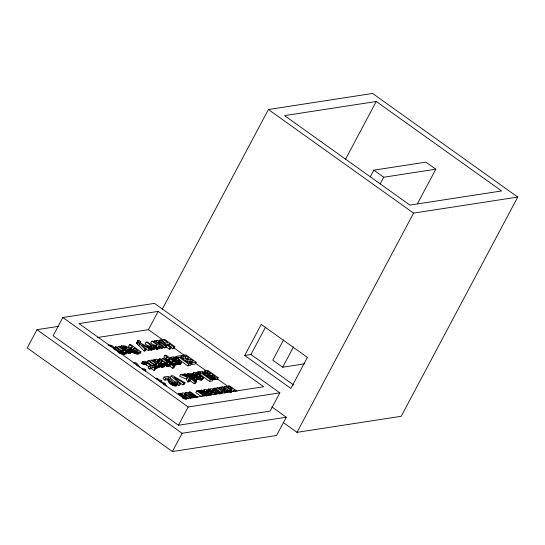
<?xml version="1.0" encoding="UTF-8"?>
<svg xmlns="http://www.w3.org/2000/svg" width="545" height="545" viewBox="0 0 545 545"><rect width="100%" height="100%" fill="white"/><g stroke="black" fill="none" stroke-linecap="round" stroke-linejoin="round"><path stroke-width="0.82" d="M204.716 371.186L206.398 373.284L209.948 374.762L211.337 376.581L210.39 378.353L209.008 376.534L206.453 375.682L203.905 373.625L203.776 372.95L204.913 370.941L207.822 370.321L218.143 377.685L217.203 379.456L212.816 379.599M120.479 347.369L121.106 346.184C124.969 344.372 129.56 347.867 131.74 350.878L131.474 351.45L130.459 351.62L127.619 350.789L126.678 352.56L130.091 353.358L130.766 352.983L130.63 352.233M176.471 363.726L179.312 364.557L180.327 364.387L180.593 363.815M180.559 364.149L181.533 362.05C179.359 359.032 174.761 355.538 170.905 357.35L170.272 358.535M160.707 364.258L161.579 361.9L158.758 359.789L156.361 359.25L155.713 359.652L155.877 360.395L154.8 359.645L153.758 359.809L153.125 360.988M159.923 365.729L161.688 362.214M218.702 389.103L219.642 387.331L220.684 387.175L221.761 387.917L221.795 386.923L223.6 386.916L227.463 389.423L227.34 390.247L225.78 390.663L226.257 391.003L228.055 391.807L229.745 391.099L231.284 392.196M188.209 376.179C188.802 371.043 199.143 379.02 192.828 377.821L192.201 379.007M193.536 372.63L192.542 374.728L193.802 372.385C197.488 371.901 201.425 374.585 203.374 377.535C203.081 381.289 199.054 379.988 197.052 378.686L197.992 376.915L193.959 373.85L193.482 372.957L193.802 372.385M213.844 394.764C211.896 391.807 207.958 389.123 204.273 389.614L204.096 390.595L205.649 392.236L211.024 395.261M167.656 379.674L164.91 380.097L163.132 378.83L164.072 377.058L165.85 378.325L168.596 377.903L167.656 379.674C168.725 383.258 172.656 386.473 176.478 385.799L176.818 385.124M176.75 385.513L177.65 382.883L175.694 382.045L175.068 383.224M202.372 379.633L202.304 378.898M140.705 341.592L139.711 341.769L140.453 343.023L150.495 348.439L149.132 348.65L141.748 344.563L146.394 349.072L145.454 350.837L144.146 351.041L137.081 343.711L136.795 342.56L137.98 340.577L139.07 340.421L140.705 341.592L139.765 343.364M137.98 340.577L137.756 341.47L139.718 343.895L145.086 349.27L146.394 349.072M186.499 374.953C188.986 370.675 195.58 375.396 197.317 378.434L195.492 380.914L196.377 380.206M166.429 358.937L163.916 357.145L164.856 355.374L167.996 357.615L166.225 358.269C167.921 361.103 171.709 363.781 175.129 363.549L174.972 362.48L176.185 363.317L177.234 363.154L176.294 364.925L175.245 365.089L174.032 364.244L174.189 365.32L173.283 365.477L174.23 363.713M131.147 348.384L128.491 346.491L129.438 344.719L132.755 347.083L131.12 347.867C132.823 351.184 137.374 353.003 140.998 351.9L140.058 353.664L137.49 354.012L134.595 353.364L131.508 351.457M58.805 326.298L36.965 329.664L27.25 347.935L172.39 451.539L276.574 435.489L286.288 417.218L271.771 406.856M62.825 317.497L53.11 335.768L178.46 425.243L270.136 411.121L279.851 392.85L154.501 303.374L62.825 317.497L188.175 406.972L279.851 392.85M114.545 348.098L115.172 346.913L116.392 346.729C121.242 351.668 128.988 353.712 118.197 346.45L117.257 348.221M120.745 347.185L121.371 346.007M120.772 347.615L121.712 345.843M119.621 352.533L120.561 350.762L115.172 346.913M122.012 348.459L122.639 347.281L123.919 346.749L127.503 348.071L124.171 348.589L123.545 349.767M123.218 346.933L122.278 348.705L125.037 348.95M120.043 353.719L120.67 352.54L120.207 351.838L113.96 347.594C113.047 345.428 110.063 344.658 107.924 345.196M122.979 348.514L123.919 346.749M120.561 350.762L121.814 351.573L120.874 353.344L123.102 354.257L124.396 354.155L125.411 351.763L125.173 351.314L126.386 352.152L127.441 351.988L126.501 353.76L125.445 353.923L124.233 353.078M123.701 348.528L124.642 346.756M122.652 351.253L123.279 350.074M121.481 353.664L122.421 351.893L124.512 352.547L125.336 352.383L125.411 351.763M124.567 348.759L125.507 346.988M122.053 353.93L122.993 352.159M124.117 350.19L124.744 349.011L124.171 348.589M125.35 348.357L125.977 347.179M122.598 354.127L123.538 352.356M124.621 350.558L125.248 349.379L124.744 349.011M125.841 348.602L126.467 347.424M123.102 354.257L124.049 352.492M123.572 354.318L124.512 352.547M123.987 354.298L124.928 352.526M124.396 354.155L125.479 352.125M126.202 351.566L126.828 350.387L125.248 349.379M125.445 353.923L126.386 352.152M127.925 350.83L128.865 349.066L129.887 350.094L129.117 350.537L126.76 349.386L128.865 349.066M127.441 352.894L128.382 351.123M128.906 350.823L129.54 349.638M128.177 353.146L129.117 351.375M130.18 349.638L131.25 347.56M130.562 349.42L131.577 347.329M128.872 353.317L129.812 351.545M130.5 350.442L131.44 348.671M129.519 353.392L130.459 351.62M130.923 350.932L131.863 349.161M130.091 353.358L131.032 351.586M130.534 353.221L132.449 349.686M130.766 352.983L131.706 351.212M136.72 342.859L137.735 340.788M132.244 352.016L133.184 350.251M136.815 343.241L138.416 340.455M133.736 349.413L134.363 348.235L138.144 350.939L135.991 350.844L134.336 349.951L133.239 348.875L134.363 348.235M137.081 343.711L138.021 341.947M133.035 352.547L133.975 350.776M137.497 344.276L138.437 342.505M133.818 352.99L134.758 351.225M134.595 353.364L135.535 351.593M138.777 345.666L139.718 343.895M135.351 353.651L136.291 351.879M97.596 337.505L148.431 329.671L158.145 311.399L263.705 386.746L184.53 398.947L78.971 323.601L158.145 311.399M136.093 353.855L137.033 352.084M136.809 353.978L137.749 352.206M137.49 354.012L138.437 352.247M138.144 353.964L139.084 352.193M162.24 309.219L268.426 109.511L372.61 93.461L517.75 197.065L401.188 416.291L297.005 432.342L283.182 422.47M152.069 348.807L153.281 349.631L154.385 349.461L155.325 347.696L147.3 341.967L146.053 342.158L145.113 343.929L148.288 346.191M144.146 351.041L145.086 349.27M147.3 347.308L147.927 346.13L149.146 345.939C154.576 349.325 148.731 342.423 146.053 342.158M160.945 346.831L159.842 347.002L158.629 346.17L158.97 346.967L157.982 347.39L155.754 346.661L154.807 348.425L157.042 349.161L158.03 348.732L157.689 347.942L158.902 348.766L160.005 348.596L160.945 346.831L152.92 341.102L151.673 341.293L150.733 343.064L153.908 345.326M146.094 349.263L148.192 350.415L149.132 348.65M148.853 366.758L145.099 364.251L143.24 364.462L141.7 363.358L142.64 361.594C146.305 359.898 149.494 364.264 152.3 365.695L153.663 365.484L155.161 366.56L154.535 367.739M149.507 348.705L150.134 347.526L152.368 348.255L153.356 347.833L153.009 347.036L154.221 347.867L155.325 347.696M150.509 346.961L151.135 345.782M141.7 363.358L143.11 361.355M150.87 347.506L151.496 346.327M150.774 347.826L149.548 350.21L148.192 350.415M153.881 342.035L154.508 340.857L155.563 340.693L156.776 341.531L156.613 340.462L158.404 340.482L166.777 345.932L165.837 347.703L164.617 347.887L163.309 346.954M149.834 349.597L150.42 349.822L151.36 348.051M143.24 364.462L144.514 362.48L146.625 362.772L151.054 365.886L149.085 366.192L148.145 367.964L149.643 369.033L151.612 368.727L154.18 370.559L155.856 368.236L153.806 366.765L155.161 366.56M150.42 349.822L150.951 349.965L151.892 348.194M152.913 346.443L153.547 345.264L154.766 345.074C160.196 348.459 154.351 341.558 151.673 341.293M143.573 364.251L144.514 362.48M150.951 349.965L151.428 350.026L152.368 348.255M144.078 364.101L145.018 362.336M155.986 341.64L156.613 340.462M151.428 350.026L152.784 348.235M156.388 341.49L157.014 340.312M153.281 347.472L151.837 350.006M144.568 364.108L145.508 362.336M153.697 346.988L154.324 345.803L153.547 345.264M152.259 349.863L153.356 347.833M145.099 364.251L146.04 362.48M153.281 349.631L154.221 347.867M154.433 347.451L155.059 346.273L154.324 345.803M145.685 364.537L146.625 362.772M150.515 361.389L151.142 360.211C161.933 367.48 154.18 365.429 149.337 360.49L148.117 360.681L147.177 362.445L151.217 365.334M157.75 342.716L158.377 341.531L159.188 341.701L165.557 346.116L166.777 345.932M156.122 346.095L156.749 344.917M146.339 364.959L147.279 363.195M158.111 342.73L158.738 341.552M159.283 341.204L159.91 340.026L161.136 339.835L165.632 343.043L167.846 342.703L163.35 339.494L162.41 341.265M155.448 348.732L156.388 346.961M158.554 342.88L159.188 341.701M158.772 343.752L159.719 341.981M156.034 348.957L156.974 347.185M156.565 349.1L157.512 347.329M159.392 344.154L160.332 342.383M145.283 371.159L145.91 369.98L144.146 368.72L141.979 369.054M157.042 349.161L157.982 347.39M157.457 349.141L158.397 347.369M157.955 348.378L158.902 346.606M157.88 348.998L158.97 346.967M158.902 348.766L159.842 347.002M149.643 369.033L150.583 367.262L152.552 366.962L155.121 368.795L155.856 368.236M161.593 348.35L162.539 346.586L163.752 346.395L162.812 348.166L161.593 348.35L160.257 347.397M152.879 365.702L153.506 364.523L148.117 360.681M151.612 368.727L152.552 366.962M154.133 366.512L154.76 365.334L153.506 364.523M157.192 361.587L157.818 360.402L159.195 361.008L159.692 361.894L158.52 362.153L157.444 361.389L157.26 360.497L157.818 360.402M164.617 347.887L165.557 346.116M159.331 365.913L158.391 367.684L159.44 367.521L160.387 365.756L159.331 365.913L158.118 365.075L158.275 366.145L155.359 365.661L154.419 367.425L156.926 368.059L157.485 367.657L157.178 366.846M155.591 365.021L156.217 363.835M157.307 362.275L158.248 360.504M158.724 360.129L159.351 358.944L160.571 358.76C165.421 363.699 173.167 365.743 162.376 358.481L161.436 360.252M154.991 367.691L155.938 365.92M158.084 361.887L158.711 360.708M155.536 367.889L156.476 366.117M158.568 362.187L159.195 361.008M154.18 370.559L155.121 368.795M156.047 368.025L156.987 366.254M156.51 368.079L157.451 366.308M168.589 345.673L169.529 343.902L173.678 346.865L174.904 346.675L173.964 348.446L172.738 348.63L170.66 347.151M156.926 368.059L158.357 365.525M158.609 364.905L159.235 363.719L153.758 359.809M157.335 367.916L158.425 365.886M159.276 365.354L159.903 364.169L159.235 363.719M160.748 363.985L161.579 361.9M160.468 364.087L161.647 362.486M169.291 349.161L170.231 347.39L171.464 347.206L170.517 348.97L169.291 349.161L165.85 346.709M165.401 364.673L163.534 365.382L161.177 364.857L160.237 366.628C162.158 367.65 164.999 367.241 165.401 364.673L163.861 363.57L162.172 364.285L159.896 363.133L161.095 362.909M160.843 366.867L161.783 365.095M161.443 367.037L162.383 365.266M166.341 357.97L165.278 360.041L166.191 359.393M165.707 359.523L166.647 357.752M165.36 360.429L166.3 358.665M162.022 367.126L162.962 365.361M159.351 358.944L164.74 362.793L163.8 364.564L161.109 362.636M165.966 360.32L166.593 359.141M162.594 367.153L163.534 365.382M172.738 348.63L173.678 346.865M163.159 367.098L164.1 365.334M166.463 360.879L167.09 359.7M163.997 366.84L164.937 365.068M164.74 362.793L165.993 363.604L165.053 365.375L166.777 366.158L168.555 366.199L169.393 363.44L173.535 366.451L174.754 366.26L173.814 368.032L172.595 368.216L168.453 365.211M167.199 361.533L167.826 360.354M168.439 359.87L169.066 358.692L169.563 358.739C174.632 361.124 174.604 364.401 170.006 360.844C169.379 360.552 167.145 358.624 169.066 358.692M166.831 363.283L167.458 362.105M165.653 365.695L166.593 363.924L168.691 364.578L169.495 364.428L169.604 363.862M168.623 360.511L169.563 358.739M166.232 365.961L167.172 364.189M168.18 362.275L168.807 361.097M170.544 358.351L171.171 357.173M166.777 366.158L167.717 364.387M167.281 366.288L168.221 364.523M169.093 362.902L169.727 361.723M167.751 366.349L168.691 364.578M168.16 366.329L169.107 364.557M171.804 359.625L172.431 358.447L173.712 357.915L177.302 359.237L173.964 359.755L173.337 360.933M168.555 366.199L169.652 364.196M169.986 363.454L170.612 362.275M173.017 358.099L172.07 359.87L174.359 359.925L175.299 358.154M172.772 359.686L173.712 357.915M170.823 363.924L171.457 362.745M169.849 366.254L170.789 364.482M173.494 359.693L174.434 357.929M172.445 362.418L173.072 361.24M171.614 364.305L172.24 363.127M175.476 357.547L176.103 356.369L180.415 355.701L181.921 356.771L181.294 357.956M172.349 364.598L172.976 363.42M174.829 360.116L175.769 358.344M174.414 361.723L175.04 360.545L173.964 359.755M164.91 380.097L165.85 378.325M172.697 365.382L173.637 363.617M175.64 359.768L176.267 358.59M176.151 360.068L176.778 358.889M176.975 358.617L177.602 357.438L179.067 357.213L188.727 364.108L191.404 363.692L190.464 365.463L187.787 365.879L178.126 358.985L179.067 357.213M175.204 362.255L175.831 361.076L175.04 360.545M173.78 365.463L175.211 362.929M172.595 368.216L173.535 366.451M174.189 365.32L175.279 363.29M176.001 362.732L176.628 361.553L175.831 361.076M175.245 365.089L176.185 363.317M176.784 363.14L177.411 361.962L180.252 362.786L181.505 362.377M178.038 361.41L178.665 360.231L179.714 361.573L178.256 361.512L176.56 360.552L178.665 360.231M168.139 380.839L169.079 379.068L168.596 377.903M177.241 364.06L178.181 362.289M181.287 356.648L181.914 355.469L185.838 354.863L196.166 362.234L195.226 364.006L191.295 364.612L192.242 362.841L196.166 362.234M179.087 382.631L182.752 384.763L184.142 384.552L185.082 382.781L172.765 375.716L171.144 375.968L170.197 377.74L175.551 382.672M178.706 361.989L179.332 360.81M168.541 381.704L169.481 379.933L169.079 379.068M177.97 364.312L178.917 362.541M179.053 362.439L179.686 361.26M169.059 382.501L169.999 380.73L169.481 379.933M178.671 364.482L179.612 362.711M179.312 364.557L180.252 362.786M180.974 357.241L182.616 358.412L183.556 356.641L186.24 356.232L189.101 358.276L186.547 358.671L185.607 360.443L187.214 361.587L189.769 361.192L191.05 362.105M169.795 383.292L170.735 381.52L169.999 380.73M179.891 364.523L180.831 362.752M180.327 364.387L181.533 362.05M170.837 384.123L171.777 382.358L170.735 381.52M182.616 358.412L185.293 358.004L186.24 356.232M171.573 384.62L172.513 382.849L171.777 382.358M172.302 385.036L173.242 383.271L172.513 382.849M173.003 385.383L173.944 383.612L176.416 384.225L177.69 383.741M173.678 385.649L174.618 383.878M174.311 385.84L175.258 384.068M187.214 361.587L188.154 359.816L190.709 359.421L193.277 361.253L190.593 361.669L189.653 363.44M183.406 375.164L184.033 373.986L188.045 376.847L182.159 374.272L180.572 374.517L179.632 376.288L186.22 379.061L187.827 381.991L189.347 381.752L190.287 379.981L188.659 377.283L195.192 381.95L196.411 381.759L195.471 383.53L194.252 383.721L189.68 380.458M174.918 385.955L175.858 384.184M175.47 385.996L176.416 384.225M175.981 385.962L177.65 382.883M176.478 385.799L177.759 383.353M189.769 361.192L190.709 359.421M187.787 365.879L188.727 364.108M178.522 385.417L179.462 383.646L180.77 383.442L179.83 385.213L178.522 385.417L176.737 383.769M186.901 374.599L187.528 373.414M187.596 374.395L188.223 373.216M182.752 384.763L183.692 382.992L185.082 382.781M186.22 379.061L187.167 377.29L180.572 374.517M189.169 374.647L188.223 376.418L190.498 376.52L193.632 378.489L194.572 376.724M188.475 376.288L189.415 374.517M188.781 376.214L189.721 374.442M189.135 376.193L190.076 374.422M179.68 394.573L180.306 393.395L181.356 393.231L182.568 394.076L182.405 393L184.203 393.02L191.895 397.986M189.544 376.241L190.491 374.469M190.007 376.35L190.948 374.579M190.498 376.52L191.438 374.749M187.827 381.991L188.768 380.219L190.287 379.981M191.022 376.745L191.963 374.98M191.574 377.031L192.514 375.26M192.998 374.551L193.625 373.366M193.332 375.035L193.959 373.85M192.14 377.365L193.08 375.594M192.712 377.753L193.652 375.982M193.857 375.587L194.483 374.408M183.903 395.268L184.53 394.09L184.98 394.239L190.702 398.191M185.028 393.749L185.654 392.57L187.153 392.339L196.745 397.359L189.258 392.019L188.318 393.783M195.267 374.626L195.893 373.441C205.833 376.288 199.041 379.797 195.893 373.441M184.353 395.418L184.98 394.239M182.841 398.606L183.467 397.428L178.263 393.708L179.319 393.544L186.669 398.797M195.921 374.66L196.547 373.482M184.884 395.697L185.511 394.519M194.252 378.223L194.878 377.045M197.181 373.039L197.808 371.86L202.127 371.193L203.626 372.269L202.999 373.448M194.449 378.509L195.076 377.324M196.009 375.362L196.949 373.591M195.417 376.847L196.05 375.669M194.531 378.741L195.158 377.562M185.184 396.692L186.124 394.927M197.406 373.761L196.466 375.532L196.963 375.764L197.903 373.999M193.761 380.928L194.701 379.156L196.432 379.15M194.892 380.396L195.519 379.218M196.411 377.522L197.038 376.343M198.434 374.292L197.494 376.064L198.673 376.833L199.613 375.062M198.68 374.108L199.306 372.93L200.771 372.705L210.431 379.599L213.109 379.191L211.61 378.121L210.179 378.339L202.018 372.514L203.626 372.269M194.252 383.721L195.192 381.95M195.989 380.778L196.929 379.007M196.282 380.533L197.317 378.434M199.831 374.476L200.771 372.705M197.958 379.156L198.898 377.392L201.296 378.21L203.312 377.862M199.586 377.542L200.526 375.771M198.809 379.531L199.756 377.767M200.492 377.556L201.119 376.377M199.613 379.81L200.553 378.039M191.84 395.486L192.467 394.308M203.755 373.257L204.913 370.941M200.349 379.981L201.296 378.21M205.288 370.75L204.348 372.521L204.893 372.392M203.905 373.625L204.845 371.854M201.023 380.049L201.963 378.278M204.239 374.04L205.186 372.276M201.63 380.015L203.244 377.133M204.757 374.517L205.703 372.753M202.106 379.872L203.374 377.535M178.46 425.243L188.175 406.972M198.121 391.732L198.748 390.554L204.743 395.125L203.81 394.975L197.815 390.697L196.759 390.86L195.819 392.632L200.935 396.283M205.458 375.055L206.398 373.284M206.705 372.95L207.332 371.772L208.19 371.635L211.167 373.761L208.367 373.475L206.896 372.228L207.332 371.772M207.25 373.407L208.19 371.635M206.453 375.682L207.4 373.911M207.42 376.139L208.36 374.374M208.292 376.425L209.232 374.653M208.953 376.861L209.948 374.762M209.198 377.297L210.138 375.525M209.696 377.808L210.636 376.036M203.38 391.031L204.007 389.852M203.326 391.365L204.273 389.614M203.469 391.773L204.096 390.595M203.816 391.242L204.757 389.471M211.712 376.595L212.652 374.824L215.391 376.772L214.056 376.902L212.271 376.145L211.521 375.096L212.652 374.824M200.519 374.967L209.491 381.371L210.431 379.599M203.803 392.257L204.429 391.078M211.01 378.768L211.957 376.997L211.337 376.581M172.39 451.539L182.105 433.268L286.288 417.218M201.575 396.74L202.515 394.968L196.759 390.86M211.624 379.109L212.564 377.338L214.914 378.053L218.143 377.685M212.536 378.795L213.163 377.617M205.738 391.848L206.364 390.67C216.304 393.51 209.512 397.019 206.364 390.67M213.756 377.828L212.168 380.962L209.491 381.371M206.391 391.882L207.018 390.704M206.793 391.998L207.42 390.813M207.754 390.247L208.381 389.069L209.437 388.905L210.649 389.75L210.493 388.674C213.912 388.449 217.693 391.126 219.397 393.953M213.395 379.742L214.335 377.971M205.315 395.145L205.942 393.96L200.737 390.247L201.786 390.084L209.144 395.336M206.936 392.754L207.877 390.99M213.974 379.824L214.914 378.053M208.374 391.221L207.427 392.993L207.965 393.286L208.905 391.514M215.098 379.783L216.038 378.012M209.144 394.055L210.084 392.291M211.624 390.929L212.25 389.75C213.64 389.607 219.676 393.551 216.052 393.49L212.55 390.983L212.25 389.75M210.37 394.178L210.997 393M212.134 390.969L212.768 389.791M213.374 389.382L214.001 388.204L215.221 388.013C220.064 392.959 227.817 395.002 217.026 387.74L216.086 389.505M212.536 391.828L213.483 390.056M213.477 392.352L214.417 390.581M214.669 393.149L215.609 391.385M215.704 393.967L216.644 392.202M216.61 394.028L217.237 392.843M218.763 393.231L219.39 392.046L214.001 388.204M221.617 387.958L222.244 386.773M220.016 394.042L220.643 392.856L219.39 392.046M222.707 389.11L223.702 387.931L225.078 388.531L225.576 389.416L224.404 389.682L223.327 388.912L223.334 387.931M223.075 389.11L223.702 387.931M221.474 392.543L222.101 391.365M345.469 159.385L376.254 101.493L501.604 190.961L409.922 205.09L284.572 115.615L376.254 101.493M224.172 387.72L224.799 386.541L226.243 386.316C229.431 388.238 237.123 391.828 228.3 386.003L227.674 387.182M223.505 389.212L224.131 388.033M223.654 390.002L224.595 388.231M224.451 389.716L225.078 388.531M224.853 390.05L225.48 388.871M224.492 392.427L225.119 391.249L219.642 387.331M244.705 355.469L261.219 324.411L307.4 357.377L290.887 388.435L244.705 355.469L250.952 354.509L293.687 385.015M225.16 392.877L226.441 390.561M227.463 389.423L226.631 391.508M226.352 391.61L226.979 390.431M226.591 391.787L227.572 389.736M228.362 390.622L229.302 388.851L231.584 389.75L230.644 391.521L226.856 389.852M229.118 392.277L229.745 391.099M229.772 391.283L230.712 389.512M230.269 391.453L231.209 389.682M230.351 391.807L231.584 389.75M230.412 392.243L231.291 390.036M250.952 354.509L265.504 327.15M231.196 392.243L231.823 391.065L231.353 390.479M232.967 391.392L234.091 390.131L235.842 391.378M233.464 391.31L234.091 390.131M283.584 339.882L272.807 360.163L282.698 367.221L304.546 363.856M370.232 176.927L373.829 170.163L425.918 162.138L435.809 169.202L417.443 203.748M282.698 367.221L293.483 346.947M380.131 183.985L383.721 177.227L435.809 169.202M297.005 432.342L413.573 213.115L517.75 197.065M192.596 374.395L193.346 374.013M158.377 341.531L158.677 342.771L163.752 346.395M233.594 390.213L233.056 390.622L233.825 391.467M137.04 342.349L137.476 342.226M142.17 363.12L142.736 362.977M130.636 349.1L131.188 348.95M114.048 349.447L115.54 349.413L113.782 348.493M118.197 346.45L119.416 346.259L127.441 351.988M129.438 344.719L130.671 344.529L140.998 351.9M163.35 339.494L164.576 339.303L174.904 346.675M169.529 343.902L167.315 344.242L171.464 347.206M164.856 355.374L166.075 355.19L177.234 363.154M133.389 362.95L135.678 362.595L137.149 363.644L139.888 367.323M151.142 360.211L152.362 360.027L160.387 365.756M162.376 358.481L163.595 358.297L174.754 366.26M181.921 356.771L180.313 357.023L188.475 362.847L189.905 362.623L191.404 363.692M143.682 370.321L145.91 369.98M164.072 377.058L168.494 376.377L169.917 377.392C169.945 379.456 174.454 384.838 175.694 382.045M184.033 373.986L185.252 373.795L196.411 381.759M189.258 392.019L190.375 391.841L197.951 397.244M198.748 390.554L199.79 390.39L205.792 394.669L206.719 394.825L205.942 393.96M217.026 387.74L218.245 387.55L225.596 392.802M228.3 386.003L229.527 385.812L237.102 391.215M119.478 353.324L120.568 353.024L120.67 352.54M109.756 346.034L111.323 346.232L112.488 347.41M115.744 350.285L118.538 351.545L118.885 352.179L118.142 352.315M184.53 394.09C182.337 395.05 188.481 397.625 188.911 398.484M227.674 392.625L225.119 391.249M221.822 393.449L220.643 392.856M207.005 396.079L205.778 395.418L206.153 395.888M173.242 383.271L173.944 383.612M161.177 364.857L159.903 364.169M224.799 386.541L229.302 388.851M176.628 361.553L177.411 361.962M126.828 350.387L127.619 350.789M195.566 397.557L189.687 394.478L194.245 397.734M197.992 376.915L198.898 377.392M165.993 363.604L166.593 363.924M154.76 365.334L155.359 365.661M121.814 351.573L122.421 351.893M155.059 346.273L155.754 346.661M150.134 347.526L147.927 346.13M211.957 376.997L212.564 377.338M183.692 382.992L173.978 377.331L180.77 383.442M202.515 394.968L203.639 395.711M186.438 399.417L185.252 398.586L185.641 399.049M182.786 397.755L184.244 398.286L183.467 397.428M373.829 170.163L383.721 177.227M268.426 109.511L413.573 213.115M148.431 329.671L162.921 340.012M173.964 347.894L185 355.769M195.348 363.161L206.385 371.036M217.428 378.918L228.464 386.793M163.05 341.722L164.338 342.635M181.914 355.469L183.556 356.641M186.547 358.671L188.154 359.816M190.593 361.669L192.242 362.841M185.293 358.004L186.445 358.821M159.91 340.026L170.231 347.39M154.508 340.857L162.539 346.586M176.103 356.369L177.602 357.438M197.808 371.86L199.306 372.93M170.905 357.35L172.431 358.447M187.126 373.775L188.843 374.994M192.828 377.821L194.701 379.156M208.381 389.069L215.602 394.226M121.106 346.184L122.639 347.281M142.64 361.594L144.18 362.691M149.085 366.192L150.583 367.262M185.654 392.57L193.23 397.973M180.306 393.395L187.657 398.647M36.965 329.664L182.105 433.268M158.534 380.24L156.02 378.298L156.994 378.148L159.508 380.09L160.387 379.954L161.831 380.989L160.864 381.139L162.982 382.781L163.834 382.644L165.278 383.68L164.338 383.823L166.661 385.622L165.687 385.771L163.364 383.973M159.883 381.289L162.008 382.931M231.823 391.065L232.218 391.412M171.144 375.968L179.462 383.646M207.72 395.118L208.108 395.588M160.38 363.317L160.639 363.672M135.903 364.087L137.395 366.131M187.167 377.29L188.768 380.219M224.002 392.598L224.24 393.047"/></g></svg>
